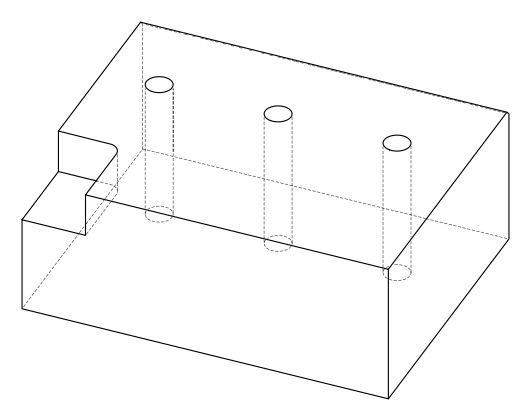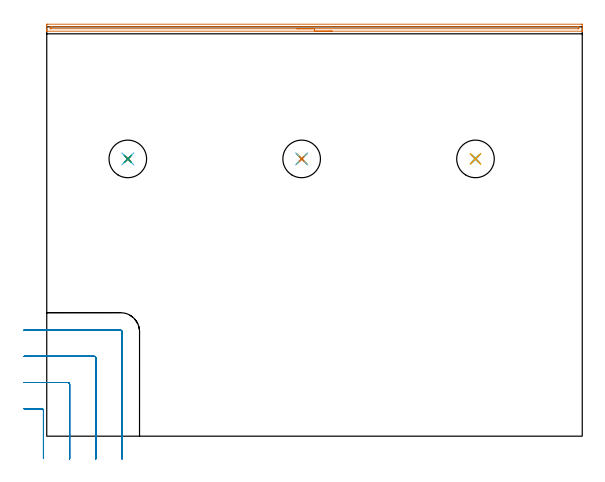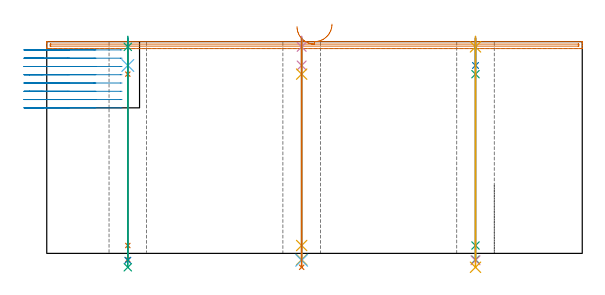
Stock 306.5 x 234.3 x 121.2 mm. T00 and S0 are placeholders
(PLAN: 17 operations, 14 tool changes, 16.4 min)
(1 AREA_MILL | FG_CHAMFER_SURFACE | UGT0205_001 | 5.06 min | 2458 mm3)
(2 MILL_CORNER_NOTCH_RECTANGULAR | CORNER_NOTCH_RECTANGULAR | UGT0201_094 | Follow Part, ap 5, ae 75% | 6.18 min | 141316 mm3)
(3 SPOT_DRILL | STEP1HOLE | NXT0321_9005460120000 | 0.05 min | 175 mm3)
(4 SPOT_DRILL_1 | STEP1HOLE_1 | NXT0321_9005460120000 | 0.05 min | 182 mm3)
(5 SPOT_DRILL_2 | STEP1HOLE_2 | NXT0321_9005460120000 | 0.05 min | 185 mm3)
(6 DRILL_BLIND_HOLE_INTO_CENTER | STEP1HOLE | NXT0301_062 | 0.06 min | 690 mm3)
(7 GUN_DRILL_THROUGH_HOLE | STEP1HOLE | UGT0307_006 | 0.58 min | 6882 mm3)
(8 DRILL_TO_ENLARGE_THROUGH_HOLE | STEP1HOLE | NXT0301_102 | 0.51 min | 9567 mm3)
(9 DRILL_TO_ENLARGE_THROUGH_HOLE_1 | STEP1HOLE | UGT0301_052 | 0.53 min | 26642 mm3)
(10 DRILL_BLIND_HOLE_INTO_CENTER_1 | STEP1HOLE_1 | NXT0301_062 | 0.06 min | 691 mm3)
(11 GUN_DRILL_THROUGH_HOLE_1 | STEP1HOLE_1 | UGT0307_006 | 0.58 min | 6883 mm3)
(12 DRILL_TO_ENLARGE_THROUGH_HOLE_2 | STEP1HOLE_1 | NXT0301_102 | 0.51 min | 9570 mm3)
(13 DRILL_TO_ENLARGE_THROUGH_HOLE_3 | STEP1HOLE_1 | UGT0301_052 | 0.53 min | 26641 mm3)
(14 DRILL_BLIND_HOLE_INTO_CENTER_2 | STEP1HOLE_2 | NXT0301_062 | 0.06 min | 686 mm3)
(15 GUN_DRILL_THROUGH_HOLE_2 | STEP1HOLE_2 | UGT0307_006 | 0.58 min | 6887 mm3)
(16 DRILL_TO_ENLARGE_THROUGH_HOLE_4 | STEP1HOLE_2 | NXT0301_102 | 0.51 min | 9564 mm3)
(17 DRILL_TO_ENLARGE_THROUGH_HOLE_5 | STEP1HOLE_2 | UGT0301_052 | 0.53 min | 26655 mm3)
(TOOL UGT0205_001 | Chamfer Mill 20 x 3 x 45 deg. | D20 FL50 Z2)
(TOOL UGT0201_094 | End mill 20 mm | D20 FL38 Z4)
(TOOL NXT0321_9005460120000 | NC Spot Drill, 142deg, 12mm, Carbide, Uncoated | D12 PA142 FL30 Z2)
(TOOL NXT0301_062 | Carbide Drill 9.1mm [860.1-0910-027A1-MM 2214] | D9.1 PA140 FL47 Z2)
(TOOL UGT0307_006 | Gun Drill 9 mm | D9 PA130 FL24 Z1)
(TOOL NXT0301_102 | Carbide Drill 13.5mm [860.1-1350-108A1-MM 2214] | D13.5 PA140 FL123 Z2)
(TOOL UGT0301_052 | Twist Drill 21.5 mm | D21.5 PA118 FL150 Z2)
(OP 1 AREA_MILL)
G17 G21 G94 G90
T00 M6
G54
G17 G0 G90 X163.25 Y231.8 S1061 M3
G43 Z131.2 H0
G94 G1 X163.212 Z130.328 F250.
X163.098 Z129.463
X162.909 Z128.612
X162.647 Z127.78
X162.313 Z126.974
X161.91 Z126.2
X161.441 Z125.464
X160.91 Z124.772
X160.321 Z124.129
X159.678 Z123.539
X158.986 Z123.008
X158.25 Z122.54
X157.476 Z122.137
X156.67 Z121.803
X155.838 Z121.541
X154.986 Z121.352
X154.122 Z121.238
X153.25 Z121.2
X0.162
X0.01 Y231.803 Z121.188
X0.002 Y231.894 Z121.098
X0. Y231.991 Z121.008
Y232.303 Z120.697
Y232.932 Z120.062
Y234.983 Z118.015
X0.004 Y235.536 Z117.459
X0.01 Y235.793 Z117.202
X0.339 Y235.798 Z117.2
X0.608 Y235.8
X305.892
X306.161 Y235.798
X306.49 Y235.793 Z117.202
X306.5 Y235.536 Z117.459
Y234.115 Z118.882
Y232.932 Z120.062
Y232.303 Z120.697
Y231.991 Z121.008
Y231.895 Z121.096
Y231.851 Z121.14
X306.49 Y231.803 Z121.188
X306.338 Y231.8 Z121.2
X153.25
Y233.214 Z119.786
X2.393 Y233.215 Z119.785
X2.101 Y233.216 Z119.784
X2.037 Y233.219 Z119.781
X2.011 Y233.221 Z119.779
X2.009 Y233.234 Z119.766
X2.002 Y233.312 Z119.688
X2. Y233.8 Z119.2
Y234.182 Z118.818
X2.003 Y234.31 Z118.69
X2.006 Y234.356 Z118.644
X2.01 Y234.378 Z118.622
X2.019 Y234.379 Z118.621
X2.092 Y234.382 Z118.618
X2.393 Y234.385 Z118.615
X304.107
X304.399 Y234.384 Z118.616
X304.463 Y234.381 Z118.619
X304.489 Y234.379 Z118.621
X304.491 Y234.366 Z118.634
X304.498 Y234.288 Z118.712
X304.499 Y233.8 Z119.2
X304.5 Y233.418 Z119.582
X304.497 Y233.29 Z119.71
X304.494 Y233.244 Z119.756
X304.49 Y233.223 Z119.777
X304.481 Y233.221 Z119.779
X304.408 Y233.218 Z119.782
X304.107 Y233.215 Z119.785
X153.25 Y233.214 Z119.786
X152.378 Z119.824
X151.513 Z119.938
X150.662 Z120.127
X149.83 Z120.389
X149.024 Z120.723
X148.25 Z121.126
X147.514 Z121.594
X146.822 Z122.125
X146.179 Z122.715
X145.589 Z123.358
X145.058 Z124.05
X144.59 Z124.786
X144.187 Z125.56
X143.853 Z126.366
X143.591 Z127.198
X143.402 Z128.049
X143.288 Z128.914
X143.25 Z129.786
G0 Z131.2
M5
M2
(OP 2 MILL_CORNER_NOTCH_RECTANGULAR)
G17 G21 G94 G90
T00 M6
G54
G17 G0 G90 X-1.9 Y-12.818 S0 M3
G43 Z131.2 H0
Z116.462
G94 G1 Y-9.818 F250.
Y14.705 F500.
G3 X-2.895 Y15.7 R1.
G1 X-10.
X-13. F250.
G0 Z131.2
X13.1 Y-13.
Z116.462
G1 Y-10.
Y29.705 F500.
G3 X12.105 Y30.7 R1.
G1 X-10.
X-13. F250.
G0 Z131.2
X28.1 Y-13.
Z116.462
G1 Y-10.
Y44.704 F500.
G3 X27.104 Y45.7 R1.
G1 X-10.
X-13. F250.
G0 Z131.2
X43.1 Y-13.
Z116.462
G1 Y-10.
Y59.704 F500.
G3 X42.104 Y60.7 R1.
G1 X-10.
X-13. F250.
G0 Z131.2
X-1.9 Y-12.818
Z111.725
G1 Y-9.818
Y14.705 F500.
G3 X-2.895 Y15.7 R1.
G1 X-10.
X-13. F250.
G0 Z131.2
X13.1 Y-13.
Z111.725
G1 Y-10.
Y29.704 F500.
G3 X12.104 Y30.7 R1.
G1 X-10.
X-13. F250.
G0 Z131.2
X28.1 Y-13.
Z111.725
G1 Y-10.
Y44.704 F500.
G3 X27.104 Y45.7 R1.
G1 X-10.
X-13. F250.
G0 Z131.2
X43.1 Y-13.
Z111.725
G1 Y-10.
Y59.704 F500.
G3 X42.104 Y60.7 R1.
G1 X-10.
X-13. F250.
G0 Z131.2
X-1.9 Y-12.818
Z106.987
G1 Y-9.818
Y14.705 F500.
G3 X-2.895 Y15.7 R1.
G1 X-10.
X-13. F250.
G0 Z131.2
X13.1 Y-13.
Z106.987
G1 Y-10.
Y29.704 F500.
G3 X12.104 Y30.7 R1.
G1 X-10.
X-13. F250.
G0 Z131.2
X28.1 Y-13.
Z106.987
G1 Y-10.
Y44.704 F500.
G3 X27.104 Y45.7 R1.
G1 X-10.
X-13. F250.
G0 Z131.2
X43.1 Y-13.
Z106.987
G1 Y-10.
Y59.704 F500.
G3 X42.104 Y60.7 R1.
G1 X-10.
X-13. F250.
G0 Z131.2
X-1.9 Y-12.818
Z102.25
G1 Y-9.818
Y14.705 F500.
G3 X-2.895 Y15.7 R1.
G1 X-10.
X-13. F250.
G0 Z131.2
X13.1 Y-13.
Z102.25
G1 Y-10.
Y29.704 F500.
G3 X12.104 Y30.7 R1.
G1 X-10.
X-13. F250.
G0 Z131.2
X28.1 Y-13.
Z102.25
G1 Y-10.
Y44.704 F500.
G3 X27.104 Y45.7 R1.
G1 X-10.
X-13. F250.
G0 Z131.2
X43.1 Y-13.
Z102.25
G1 Y-10.
Y59.704 F500.
G3 X42.104 Y60.7 R1.
G1 X-10.
X-13. F250.
G0 Z131.2
X-1.9 Y-12.818
Z97.512
G1 Y-9.818
Y14.705 F500.
G3 X-2.895 Y15.7 R1.
G1 X-10.
X-13. F250.
G0 Z131.2
X13.1 Y-13.
Z97.512
G1 Y-10.
Y29.704 F500.
G3 X12.104 Y30.7 R1.
G1 X-10.
X-13. F250.
G0 Z131.2
X28.1 Y-13.
Z97.512
G1 Y-10.
Y44.704 F500.
G3 X27.104 Y45.7 R1.
G1 X-10.
X-13. F250.
G0 Z131.2
X43.1 Y-13.
Z97.512
G1 Y-10.
Y59.704 F500.
G3 X42.104 Y60.7 R1.
G1 X-10.
X-13. F250.
G0 Z131.2
X-1.9 Y-12.818
Z92.775
G1 Y-9.818
Y14.705 F500.
G3 X-2.895 Y15.7 R1.
G1 X-10.
X-13. F250.
G0 Z131.2
X13.1 Y-13.
Z92.775
G1 Y-10.
Y29.704 F500.
G3 X12.104 Y30.7 R1.
G1 X-10.
X-13. F250.
G0 Z131.2
X28.1 Y-13.
Z92.775
G1 Y-10.
Y44.704 F500.
G3 X27.104 Y45.7 R1.
G1 X-10.
X-13. F250.
G0 Z131.2
X43.1 Y-13.
Z92.775
G1 Y-10.
Y59.704 F500.
G3 X42.104 Y60.7 R1.
G1 X-10.
X-13. F250.
G0 Z131.2
X-1.9 Y-12.818
Z88.037
G1 Y-9.818
Y14.705 F500.
G3 X-2.895 Y15.7 R1.
G1 X-10.
X-13. F250.
G0 Z131.2
X13.1 Y-13.
Z88.037
G1 Y-10.
Y29.704 F500.
G3 X12.104 Y30.7 R1.
G1 X-10.
X-13. F250.
G0 Z131.2
X28.1 Y-13.
Z88.037
G1 Y-10.
Y44.704 F500.
G3 X27.104 Y45.7 R1.
G1 X-10.
X-13. F250.
G0 Z131.2
X43.1 Y-13.
Z88.037
G1 Y-10.
Y59.704 F500.
G3 X42.104 Y60.7 R1.
G1 X-10.
X-13. F250.
G0 Z131.2
X-1.9 Y-12.818
Z83.3
G1 Y-9.818
Y14.705 F500.
G3 X-2.895 Y15.7 R1.
G1 X-10.
X-13. F250.
G0 Z131.2
X13.1 Y-13.
Z83.3
G1 Y-10.
Y29.704 F500.
G3 X12.104 Y30.7 R1.
G1 X-10.
X-13. F250.
G0 Z131.2
X28.1 Y-13.
Z83.3
G1 Y-10.
Y44.704 F500.
G3 X27.104 Y45.7 R1.
G1 X-10.
X-13. F250.
G0 Z131.2
X43.1 Y-13.
Z83.3
G1 Y-10.
Y59.704 F500.
G3 X42.104 Y60.7 R1.
G1 X-10.
X-13. F250.
G0 Z131.2
M5
M2
(OP 3 SPOT_DRILL)
G17 G21 G94 G90
T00 M6
G54
G17 G0 G90 X46.4 Y158.7 S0 M3
G43 Z131.2 H0
G94 G81 G98 Z118.2 F250. R124.2
G80
M5
M2
(OP 4 SPOT_DRILL_1)
G17 G21 G94 G90
T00 M6
G54
G17 G0 G90 X145.9 Y158.7 S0 M3
G43 Z131.2 H0
G94 G81 G98 Z118.2 F250. R124.2
G80
M5
M2
(OP 5 SPOT_DRILL_2)
G17 G21 G94 G90
T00 M6
G54
G17 G0 G90 X245.4 Y158.7 S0 M3
G43 Z131.2 H0
G94 G81 G98 Z118.2 F250. R124.2
G80
M5
M2
(OP 6 DRILL_BLIND_HOLE_INTO_CENTER)
G17 G21 G94 G90
T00 M6
G54
G17 G0 G90 X46.4 Y158.7 S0 M3
G43 Z131.2 H1
G94 G81 G98 Z107.55 F250. R123.2
G80
M5
M2
(OP 7 GUN_DRILL_THROUGH_HOLE)
G17 G21 G94 G90
T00 M6
G54
G17 G0 G90 X46.4 Y158.7 M8
G43 Z131.2 H0
Z117.801
S716 M3
G94 G1 Z102.589 F125. M26
G4 X.084
Z4.5 F250.
G4 X.084
Z-3.598 F125.
G4 X.084
M5
M9
G0 Z117.801
Z131.2
M2
(OP 8 DRILL_TO_ENLARGE_THROUGH_HOLE)
G17 G21 G94 G90
T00 M6
G54
G17 G0 G90 X46.4 Y158.7 S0 M3
G43 Z131.2 H1
G94 G73 G98 Z-3.957 F250. Q12.516 R123.2
G80
M5
M2
(OP 9 DRILL_TO_ENLARGE_THROUGH_HOLE_1)
G17 G21 G94 G90
T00 M6
G54
G17 G0 G90 X46.4 Y158.7 S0 M3
G43 Z131.2 H0
G94 G73 G98 Z-7.959 F250. Q18.451 R123.2
G80
M5
M2
(OP 10 DRILL_BLIND_HOLE_INTO_CENTER_1)
G17 G21 G94 G90
T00 M6
G54
G17 G0 G90 X145.9 Y158.7 S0 M3
G43 Z131.2 H1
G94 G81 G98 Z107.55 F250. R123.2
G80
M5
M2
(OP 11 GUN_DRILL_THROUGH_HOLE_1)
G17 G21 G94 G90
T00 M6
G54
G17 G0 G90 X145.9 Y158.7 M8
G43 Z131.2 H0
Z117.801
S716 M3
G94 G1 Z102.589 F125. M26
G4 X.084
Z4.5 F250.
G4 X.084
Z-3.598 F125.
G4 X.084
M5
M9
G0 Z117.801
Z131.2
M2
(OP 12 DRILL_TO_ENLARGE_THROUGH_HOLE_2)
G17 G21 G94 G90
T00 M6
G54
G17 G0 G90 X145.9 Y158.7 S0 M3
G43 Z131.2 H1
G94 G73 G98 Z-3.957 F250. Q12.516 R123.2
G80
M5
M2
(OP 13 DRILL_TO_ENLARGE_THROUGH_HOLE_3)
G17 G21 G94 G90
T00 M6
G54
G17 G0 G90 X145.9 Y158.7 S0 M3
G43 Z131.2 H0
G94 G73 G98 Z-7.959 F250. Q18.451 R123.2
G80
M5
M2
(OP 14 DRILL_BLIND_HOLE_INTO_CENTER_2)
G17 G21 G94 G90
T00 M6
G54
G17 G0 G90 X245.4 Y158.7 S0 M3
G43 Z131.2 H1
G94 G81 G98 Z107.55 F250. R123.2
G80
M5
M2
(OP 15 GUN_DRILL_THROUGH_HOLE_2)
G17 G21 G94 G90
T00 M6
G54
G17 G0 G90 X245.4 Y158.7 M8
G43 Z131.2 H0
Z117.801
S716 M3
G94 G1 Z102.589 F125. M26
G4 X.084
Z4.5 F250.
G4 X.084
Z-3.598 F125.
G4 X.084
M5
M9
G0 Z117.801
Z131.2
M2
(OP 16 DRILL_TO_ENLARGE_THROUGH_HOLE_4)
G17 G21 G94 G90
T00 M6
G54
G17 G0 G90 X245.4 Y158.7 S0 M3
G43 Z131.2 H1
G94 G73 G98 Z-3.957 F250. Q12.516 R123.2
G80
M5
M2
(OP 17 DRILL_TO_ENLARGE_THROUGH_HOLE_5)
G17 G21 G94 G90
T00 M6
G54
G17 G0 G90 X245.4 Y158.7 S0 M3
G43 Z131.2 H0
G94 G73 G98 Z-7.959 F250. Q18.451 R123.2
G80
M5
M2
